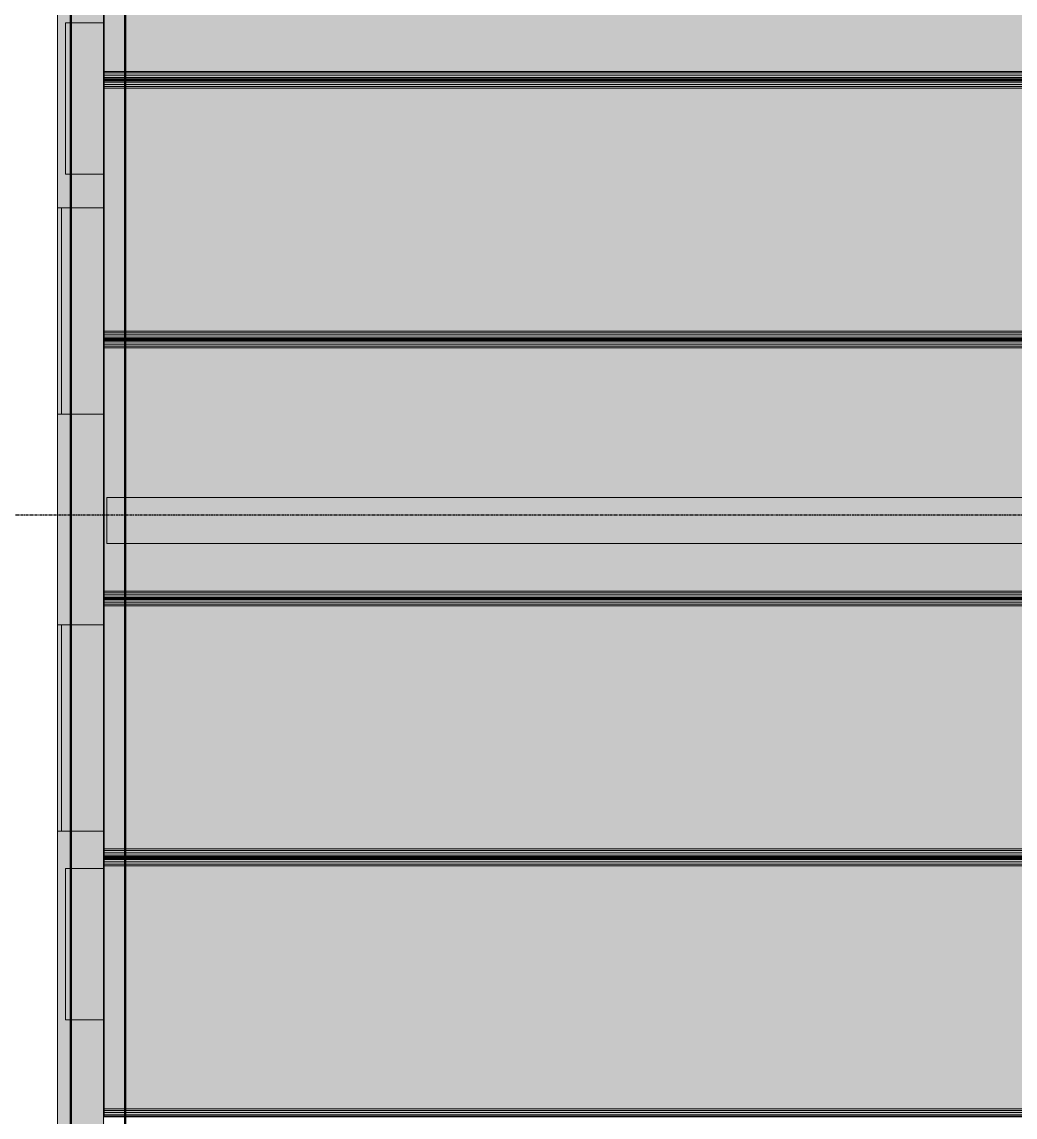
# Model space of a CAD drawing. Header units: inches. Extents: x -15746 to 650, y -81 to 12338.
# Drawn here: x -3838.4 to -3655.3, y 10728.3 to 10930.1 of the extents above; entities that cross this region are included whole.
import ezdxf

# ---------------------------------------------------------------- set-up
doc = ezdxf.new("R2010")
doc.units = ezdxf.units.IN
doc.header["$MEASUREMENT"] = 0
doc.linetypes.add('Grid Line 1_2_', pattern=[0.875, 0.5, -0.125, 0.125, -0.125])
for name, color, linetype, lineweight in [('A-WALL', 113, 'Continuous', 13), ('I-WALL', 2, 'Continuous', 13), ('S-BEAM', 12, 'Continuous', 9), ('S-FNDN', 32, 'Continuous', 13), ('S-GRID', 1, 'Continuous', 9)]:
    doc.layers.add(name, color=color, linetype=linetype, lineweight=lineweight)

# ---------------------------------------------------------------- blocks, each defined once
blk = doc.blocks.new('CTR - 1st Phase - Shell_rvt-1-FRAMING PLAN - 1ST FLOOR')
at = {"layer": 'A-WALL', "lineweight": 5, "transparency": 33554585}
h = blk.add_hatch(color=13, dxfattribs=at)
h.paths.add_polyline_path([(-3829.32, 10011.59), (-3823.32, 10011.59), (-3823.32, 10051.37), (-3829.32, 10051.37), (-3829.32, 10050.65)], flags=0)
h.paths.add_polyline_path([(-3829.32, 10089.39), (-3823.32, 10089.39), (-3823.32, 10127.98), (-3829.32, 10127.98), (-3829.32, 10105.37)], flags=0)
h.paths.add_polyline_path([(-3829.32, 10166), (-3823.32, 10166), (-3823.32, 10167.33), (-3829.32, 10167.33)], flags=0)
h.paths.add_polyline_path([(-3829.32, 10203.45), (-3823.32, 10203.45), (-3823.32, 10242.99), (-3829.32, 10242.99), (-3829.32, 10215.19)], flags=0)
h.paths.add_polyline_path([(-3823.32, 10281.01), (-3823.32, 10363.19), (-3829.32, 10363.19), (-3829.32, 10281.01), (-3823.82, 10281.01)], flags=0)
h.paths.add_polyline_path([(-3824.69, 10391.06), (-3823.32, 10391.06), (-3823.32, 10434.99), (-3829.32, 10434.99), (-3829.32, 10391.06)], flags=0)
h.paths.add_polyline_path([(-3829.32, 10473.01), (-3823.32, 10473.01), (-3823.32, 10473.77), (-3829.32, 10473.77)], flags=0)
h.paths.add_polyline_path([(-3829.32, 10511.79), (-3823.32, 10511.79), (-3823.32, 10588.78), (-3829.32, 10588.78), (-3829.32, 10536.3)], flags=0)
h.paths.add_polyline_path([(-3826.57, 10626.8), (-3823.32, 10626.8), (-3823.32, 10627.18), (-3829.32, 10627.18), (-3829.32, 10626.8)], flags=0)
h.paths.add_polyline_path([(-3823.32, 10665.2), (-3823.32, 10746.19), (-3829.32, 10746.19), (-3829.32, 10665.2), (-3826.87, 10665.2)], flags=0)
h.paths.add_polyline_path([(-3829.32, 10774.06), (-3823.32, 10774.06), (-3823.32, 10780.97), (-3829.32, 10780.97), (-3829.32, 10775.71)], flags=0)
h.paths.add_polyline_path([(-3823.32, 10818.99), (-3823.32, 10857.77), (-3829.32, 10857.77), (-3829.32, 10818.99), (-3828.09, 10818.99)], flags=0)
h.paths.add_polyline_path([(-3829.32, 10895.79), (-3823.32, 10895.79), (-3823.32, 10902.05), (-3829.32, 10902.05)], flags=0)
h.paths.add_polyline_path([(-3823.32, 10929.93), (-3823.32, 10973.54), (-3829.32, 10973.54), (-3829.32, 10929.93), (-3828.98, 10929.93)], flags=0)
h.paths.add_polyline_path([(-3829.32, 11009.66), (-3823.32, 11009.66), (-3823.32, 11011.18), (-3829.32, 11011.18), (-3829.32, 11010.99)], flags=0)
h.paths.add_polyline_path([(-3823.32, 11049.2), (-3823.32, 11049.58), (-3829.32, 11049.58), (-3829.32, 11049.2), (-3824.76, 11049.2)], flags=0)
h.paths.add_polyline_path([(-3823.32, 11087.6), (-3823.32, 11144.15), (-3829.32, 11144.15), (-3829.32, 11087.6), (-3826.28, 11087.6)], flags=0)
h.paths.add_polyline_path([(-3829.32, 11144.33), (-3823.32, 11144.33), (-3823.32, 11151.98), (-3829.32, 11151.98), (-3829.32, 11148.56)], flags=0)
h.paths.add_polyline_path([(-3823.32, 11152.15), (-3823.32, 11164.59), (-3829.32, 11164.59), (-3829.32, 11152.15), (-3827.18, 11152.15)], flags=0)
h.paths.add_polyline_path([(-3823.32, 11394.99), (-3823.32, 11403.15), (-3829.32, 11403.15), (-3829.32, 11394.99)], flags=0)
h.paths.add_polyline_path([(-3823.32, 11403.33), (-3823.32, 11410.98), (-3829.32, 11410.98), (-3829.32, 11403.33), (-3827.87, 11403.33)], flags=0)
h.paths.add_polyline_path([(-3829.32, 11411.15), (-3823.32, 11411.15), (-3823.32, 11429.49), (-3823.82, 11429.49), (-3823.82, 11430.08), (-3829.32, 11430.08), (-3829.32, 11415.99)], flags=0)
h = blk.add_hatch(color=13, dxfattribs=at)
h.paths.add_polyline_path([(-3823.2, 10011.59), (-3823.2, 10051.37), (-3823.32, 10051.37), (-3823.32, 10011.59)], flags=0)
h.paths.add_polyline_path([(-3823.32, 10089.39), (-3823.2, 10089.39), (-3823.2, 10104.54), (-3823.32, 10104.54)], flags=0)
h.paths.add_polyline_path([(-3823.32, 10104.94), (-3823.2, 10104.94), (-3823.2, 10105.37), (-3823.32, 10105.37)], flags=0)
h.paths.add_polyline_path([(-3823.32, 10106.2), (-3823.2, 10106.2), (-3823.2, 10106.63), (-3823.32, 10106.63)], flags=0)
h.paths.add_polyline_path([(-3823.32, 10107.02), (-3823.2, 10107.02), (-3823.2, 10127.98), (-3823.32, 10127.98)], flags=0)
h.paths.add_polyline_path([(-3823.32, 10166), (-3823.2, 10166), (-3823.2, 10167.33), (-3823.32, 10167.33)], flags=0)
h.paths.add_polyline_path([(-3823.2, 10203.45), (-3823.2, 10242.99), (-3823.32, 10242.99), (-3823.32, 10203.45)], flags=0)
h.paths.add_polyline_path([(-3823.32, 10281.01), (-3823.2, 10281.01), (-3823.2, 10296.07), (-3823.32, 10296.07)], flags=0)
h.paths.add_polyline_path([(-3823.32, 10296.47), (-3823.2, 10296.47), (-3823.2, 10296.9), (-3823.32, 10296.9)], flags=0)
h.paths.add_polyline_path([(-3823.32, 10297.73), (-3823.2, 10297.73), (-3823.2, 10298.16), (-3823.32, 10298.16)], flags=0)
h.paths.add_polyline_path([(-3823.2, 10298.55), (-3823.2, 10343.95), (-3823.32, 10343.95), (-3823.32, 10298.55)], flags=0)
h.paths.add_polyline_path([(-3823.2, 10344.35), (-3823.2, 10344.78), (-3823.32, 10344.78), (-3823.32, 10344.35)], flags=0)
h.paths.add_polyline_path([(-3823.32, 10345.61), (-3823.2, 10345.61), (-3823.2, 10346.04), (-3823.32, 10346.04)], flags=0)
h.paths.add_polyline_path([(-3823.2, 10346.43), (-3823.2, 10363.19), (-3823.32, 10363.19), (-3823.32, 10346.43)], flags=0)
h.paths.add_polyline_path([(-3823.2, 10391.06), (-3823.2, 10391.84), (-3823.32, 10391.84), (-3823.32, 10391.06)], flags=0)
h.paths.add_polyline_path([(-3823.32, 10392.23), (-3823.2, 10392.23), (-3823.2, 10392.66), (-3823.32, 10392.66)], flags=0)
h.paths.add_polyline_path([(-3823.32, 10393.49), (-3823.2, 10393.49), (-3823.2, 10393.92), (-3823.32, 10393.92)], flags=0)
h.paths.add_polyline_path([(-3823.2, 10394.32), (-3823.2, 10434.99), (-3823.32, 10434.99), (-3823.32, 10394.32)], flags=0)
h.paths.add_polyline_path([(-3823.2, 10473.01), (-3823.2, 10473.77), (-3823.32, 10473.77), (-3823.32, 10473.01)], flags=0)
h.paths.add_polyline_path([(-3823.32, 10511.79), (-3823.2, 10511.79), (-3823.2, 10535.48), (-3823.32, 10535.48)], flags=0)
h.paths.add_polyline_path([(-3823.2, 10535.87), (-3823.2, 10536.3), (-3823.32, 10536.3), (-3823.32, 10535.87)], flags=0)
h.paths.add_polyline_path([(-3823.32, 10537.14), (-3823.2, 10537.14), (-3823.2, 10537.57), (-3823.32, 10537.57)], flags=0)
h.paths.add_polyline_path([(-3823.2, 10537.96), (-3823.2, 10583.36), (-3823.32, 10583.36), (-3823.32, 10537.96)], flags=0)
h.paths.add_polyline_path([(-3823.32, 10583.76), (-3823.2, 10583.76), (-3823.2, 10584.19), (-3823.32, 10584.19)], flags=0)
h.paths.add_polyline_path([(-3823.32, 10585.02), (-3823.2, 10585.02), (-3823.2, 10585.45), (-3823.32, 10585.45)], flags=0)
h.paths.add_polyline_path([(-3823.2, 10585.84), (-3823.2, 10588.78), (-3823.32, 10588.78), (-3823.32, 10585.84)], flags=0)
h.paths.add_polyline_path([(-3823.32, 10626.8), (-3823.2, 10626.8), (-3823.2, 10627.18), (-3823.32, 10627.18)], flags=0)
h.paths.add_polyline_path([(-3823.2, 10665.2), (-3823.2, 10679.13), (-3823.32, 10679.13), (-3823.32, 10665.2)], flags=0)
h.paths.add_polyline_path([(-3823.32, 10679.52), (-3823.2, 10679.52), (-3823.2, 10679.95), (-3823.32, 10679.95)], flags=0)
h.paths.add_polyline_path([(-3823.32, 10680.78), (-3823.2, 10680.78), (-3823.2, 10681.21), (-3823.32, 10681.21)], flags=0)
h.paths.add_polyline_path([(-3823.2, 10681.61), (-3823.2, 10727.01), (-3823.32, 10727.01), (-3823.32, 10681.61)], flags=0)
h.paths.add_polyline_path([(-3823.32, 10727.4), (-3823.2, 10727.4), (-3823.2, 10727.83), (-3823.32, 10727.83)], flags=0)
h.paths.add_polyline_path([(-3823.32, 10728.67), (-3823.2, 10728.67), (-3823.2, 10729.1), (-3823.32, 10729.1)], flags=0)
h.paths.add_polyline_path([(-3823.2, 10729.49), (-3823.2, 10746.19), (-3823.32, 10746.19), (-3823.32, 10729.49)], flags=0)
h.paths.add_polyline_path([(-3823.2, 10774.06), (-3823.2, 10774.89), (-3823.32, 10774.89), (-3823.32, 10774.06)], flags=0)
h.paths.add_polyline_path([(-3823.2, 10775.28), (-3823.2, 10775.71), (-3823.32, 10775.71), (-3823.32, 10775.28)], flags=0)
h.paths.add_polyline_path([(-3823.32, 10776.55), (-3823.2, 10776.55), (-3823.2, 10776.98), (-3823.32, 10776.98)], flags=0)
h.paths.add_polyline_path([(-3823.2, 10777.37), (-3823.2, 10780.97), (-3823.32, 10780.97), (-3823.32, 10777.37)], flags=0)
h.paths.add_polyline_path([(-3823.2, 10818.99), (-3823.2, 10822.77), (-3823.32, 10822.77), (-3823.32, 10818.99)], flags=0)
h.paths.add_polyline_path([(-3823.32, 10823.17), (-3823.2, 10823.17), (-3823.2, 10823.6), (-3823.32, 10823.6)], flags=0)
h.paths.add_polyline_path([(-3823.32, 10824.08), (-3823.2, 10824.08), (-3823.2, 10824.5), (-3823.32, 10824.5)], flags=0)
h.paths.add_polyline_path([(-3823.32, 10824.9), (-3823.2, 10824.9), (-3823.2, 10857.77), (-3823.32, 10857.77), (-3823.32, 10825.65)], flags=0)
h.paths.add_polyline_path([(-3823.32, 10895.79), (-3823.2, 10895.79), (-3823.2, 10902.05), (-3823.32, 10902.05)], flags=0)
h.paths.add_polyline_path([(-3823.32, 10929.93), (-3823.2, 10929.93), (-3823.2, 10966.06), (-3823.32, 10966.06)], flags=0)
h.paths.add_polyline_path([(-3823.32, 10966.46), (-3823.2, 10966.46), (-3823.2, 10966.89), (-3823.32, 10966.89)], flags=0)
h.paths.add_polyline_path([(-3823.2, 10967.72), (-3823.2, 10968.15), (-3823.32, 10968.15), (-3823.32, 10967.72)], flags=0)
h.paths.add_polyline_path([(-3823.32, 10968.54), (-3823.2, 10968.54), (-3823.2, 10973.54), (-3823.32, 10973.54)], flags=0)
h.paths.add_polyline_path([(-3823.2, 11009.66), (-3823.2, 11011.18), (-3823.32, 11011.18), (-3823.32, 11009.66)], flags=0)
h.paths.add_polyline_path([(-3823.2, 11049.2), (-3823.2, 11049.58), (-3823.32, 11049.58), (-3823.32, 11049.2)], flags=0)
h.paths.add_polyline_path([(-3823.2, 11087.6), (-3823.2, 11109.71), (-3823.32, 11109.71), (-3823.32, 11087.6)], flags=0)
h.paths.add_polyline_path([(-3823.32, 11110.1), (-3823.2, 11110.1), (-3823.2, 11110.53), (-3823.32, 11110.53)], flags=0)
h.paths.add_polyline_path([(-3823.2, 11111.37), (-3823.2, 11111.8), (-3823.32, 11111.8), (-3823.32, 11111.37)], flags=0)
h.paths.add_polyline_path([(-3823.32, 11112.19), (-3823.2, 11112.19), (-3823.2, 11144.15), (-3823.32, 11144.15), (-3823.32, 11121.94)], flags=0)
h.paths.add_polyline_path([(-3823.2, 11144.33), (-3823.2, 11151.98), (-3823.32, 11151.98), (-3823.32, 11144.33)], flags=0)
h.paths.add_polyline_path([(-3823.32, 11152.15), (-3823.2, 11152.15), (-3823.2, 11157.59), (-3823.32, 11157.59)], flags=0)
h.paths.add_polyline_path([(-3823.32, 11157.99), (-3823.2, 11157.99), (-3823.2, 11158.41), (-3823.32, 11158.41)], flags=0)
h.paths.add_polyline_path([(-3823.2, 11159.25), (-3823.2, 11159.68), (-3823.32, 11159.68), (-3823.32, 11159.25)], flags=0)
h.paths.add_polyline_path([(-3823.32, 11160.07), (-3823.2, 11160.07), (-3823.2, 11164.59), (-3823.32, 11164.59)], flags=0)
h.paths.add_polyline_path([(-3823.2, 11394.99), (-3823.2, 11403.15), (-3823.32, 11403.15), (-3823.32, 11394.99)], flags=0)
h.paths.add_polyline_path([(-3823.32, 11403.33), (-3823.2, 11403.33), (-3823.2, 11410.98), (-3823.32, 11410.98), (-3823.32, 11406.9)], flags=0)
h.paths.add_polyline_path([(-3823.32, 11411.15), (-3823.2, 11411.15), (-3823.2, 11429.49), (-3823.32, 11429.49), (-3823.32, 11417.66)], flags=0)
h = blk.add_hatch(color=13, dxfattribs=at)
h.paths.add_polyline_path([(-3823.2, 10104.54), (-3823.2, 10104.94), (-3823.32, 10104.94), (-3823.32, 10104.54)], flags=0)
h.paths.add_polyline_path([(-3823.2, 10106.63), (-3823.2, 10107.02), (-3823.32, 10107.02), (-3823.32, 10106.63)], flags=0)
h.paths.add_polyline_path([(-3823.2, 10296.07), (-3823.2, 10296.47), (-3823.32, 10296.47), (-3823.32, 10296.07)], flags=0)
h.paths.add_polyline_path([(-3823.32, 10298.16), (-3823.2, 10298.16), (-3823.2, 10298.55), (-3823.32, 10298.55)], flags=0)
h.paths.add_polyline_path([(-3823.2, 10343.95), (-3823.2, 10344.35), (-3823.32, 10344.35), (-3823.32, 10343.95)], flags=0)
h.paths.add_polyline_path([(-3823.32, 10346.04), (-3823.2, 10346.04), (-3823.2, 10346.43), (-3823.32, 10346.43)], flags=0)
h.paths.add_polyline_path([(-3823.32, 10391.84), (-3823.2, 10391.84), (-3823.2, 10392.23), (-3823.32, 10392.23)], flags=0)
h.paths.add_polyline_path([(-3823.32, 10393.92), (-3823.2, 10393.92), (-3823.2, 10394.32), (-3823.32, 10394.32)], flags=0)
h.paths.add_polyline_path([(-3823.2, 10535.48), (-3823.2, 10535.87), (-3823.32, 10535.87), (-3823.32, 10535.48)], flags=0)
h.paths.add_polyline_path([(-3823.2, 10537.57), (-3823.2, 10537.96), (-3823.32, 10537.96), (-3823.32, 10537.57)], flags=0)
h.paths.add_polyline_path([(-3823.2, 10583.36), (-3823.2, 10583.76), (-3823.32, 10583.76), (-3823.32, 10583.36)], flags=0)
h.paths.add_polyline_path([(-3823.2, 10585.45), (-3823.2, 10585.84), (-3823.32, 10585.84), (-3823.32, 10585.45)], flags=0)
h.paths.add_polyline_path([(-3823.2, 10679.13), (-3823.2, 10679.52), (-3823.32, 10679.52), (-3823.32, 10679.13)], flags=0)
h.paths.add_polyline_path([(-3823.32, 10681.21), (-3823.2, 10681.21), (-3823.2, 10681.61), (-3823.32, 10681.61)], flags=0)
h.paths.add_polyline_path([(-3823.32, 10727.01), (-3823.2, 10727.01), (-3823.2, 10727.4), (-3823.32, 10727.4)], flags=0)
h.paths.add_polyline_path([(-3823.32, 10729.1), (-3823.2, 10729.1), (-3823.2, 10729.49), (-3823.32, 10729.49)], flags=0)
h.paths.add_polyline_path([(-3823.32, 10774.89), (-3823.2, 10774.89), (-3823.2, 10775.28), (-3823.32, 10775.28)], flags=0)
h.paths.add_polyline_path([(-3823.2, 10776.98), (-3823.2, 10777.37), (-3823.32, 10777.37), (-3823.32, 10776.98)], flags=0)
h.paths.add_polyline_path([(-3823.2, 10822.77), (-3823.2, 10823.17), (-3823.32, 10823.17), (-3823.32, 10822.77)], flags=0)
h.paths.add_polyline_path([(-3823.2, 10824.5), (-3823.2, 10824.9), (-3823.32, 10824.9), (-3823.32, 10824.5)], flags=0)
h.paths.add_polyline_path([(-3823.2, 10966.06), (-3823.2, 10966.46), (-3823.32, 10966.46), (-3823.32, 10966.06)], flags=0)
h.paths.add_polyline_path([(-3823.2, 10968.15), (-3823.2, 10968.54), (-3823.32, 10968.54), (-3823.32, 10968.15)], flags=0)
h.paths.add_polyline_path([(-3823.2, 11109.71), (-3823.2, 11110.1), (-3823.32, 11110.1), (-3823.32, 11109.71)], flags=0)
h.paths.add_polyline_path([(-3823.2, 11111.8), (-3823.2, 11112.19), (-3823.32, 11112.19), (-3823.32, 11111.8)], flags=0)
h.paths.add_polyline_path([(-3823.32, 11157.59), (-3823.2, 11157.59), (-3823.2, 11157.99), (-3823.32, 11157.99)], flags=0)
h.paths.add_polyline_path([(-3823.2, 11159.68), (-3823.2, 11160.07), (-3823.32, 11160.07), (-3823.32, 11159.68)], flags=0)
h = blk.add_hatch(color=13, dxfattribs=at)
h.paths.add_polyline_path([(-3823.2, 10105.37), (-3823.2, 10106.2), (-3823.32, 10106.2), (-3823.32, 10105.37)], flags=0)
h.paths.add_polyline_path([(-3823.2, 10296.9), (-3823.2, 10297.73), (-3823.32, 10297.73), (-3823.32, 10296.9)], flags=0)
h.paths.add_polyline_path([(-3823.32, 10344.78), (-3823.2, 10344.78), (-3823.2, 10345.61), (-3823.32, 10345.61), (-3823.32, 10345.15)], flags=0)
h.paths.add_polyline_path([(-3823.2, 10392.66), (-3823.2, 10393.49), (-3823.32, 10393.49), (-3823.32, 10392.66)], flags=0)
h.paths.add_polyline_path([(-3823.32, 10536.3), (-3823.2, 10536.3), (-3823.2, 10537.14), (-3823.32, 10537.14), (-3823.32, 10536.68)], flags=0)
h.paths.add_polyline_path([(-3823.32, 10584.19), (-3823.2, 10584.19), (-3823.2, 10585.02), (-3823.32, 10585.02), (-3823.32, 10584.56)], flags=0)
h.paths.add_polyline_path([(-3823.32, 10679.95), (-3823.2, 10679.95), (-3823.2, 10680.78), (-3823.32, 10680.78), (-3823.32, 10680.33)], flags=0)
h.paths.add_polyline_path([(-3823.2, 10727.83), (-3823.2, 10728.67), (-3823.32, 10728.67), (-3823.32, 10727.83)], flags=0)
h.paths.add_polyline_path([(-3823.2, 10775.71), (-3823.2, 10776.55), (-3823.32, 10776.55), (-3823.32, 10775.71)], flags=0)
h.paths.add_polyline_path([(-3823.2, 10823.6), (-3823.2, 10823.66), (-3823.32, 10823.66), (-3823.32, 10823.6)], flags=0)
h.paths.add_polyline_path([(-3823.32, 10824.01), (-3823.2, 10824.01), (-3823.2, 10824.08), (-3823.32, 10824.08)], flags=0)
h.paths.add_polyline_path([(-3823.32, 10966.89), (-3823.2, 10966.89), (-3823.2, 10967.72), (-3823.32, 10967.72), (-3823.32, 10967.26)], flags=0)
h.paths.add_polyline_path([(-3823.2, 11110.53), (-3823.2, 11111.37), (-3823.32, 11111.37), (-3823.32, 11110.53)], flags=0)
h.paths.add_polyline_path([(-3823.32, 11158.41), (-3823.2, 11158.41), (-3823.2, 11159.25), (-3823.32, 11159.25), (-3823.32, 11158.79)], flags=0)
h = blk.add_hatch(color=13, dxfattribs=at)
h.paths.add_polyline_path([(-3831.82, 10009.09), (-3829.32, 10009.09), (-3829.32, 10051.37), (-3831.82, 10051.37), (-3831.82, 10011.59)], flags=0)
h.paths.add_polyline_path([(-3830.28, 10089.39), (-3829.32, 10089.39), (-3829.32, 10127.98), (-3831.82, 10127.98), (-3831.82, 10089.39)], flags=0)
h.paths.add_polyline_path([(-3829.32, 10166), (-3829.32, 10167.33), (-3831.82, 10167.33), (-3831.82, 10166), (-3831.22, 10166)], flags=0)
h.paths.add_polyline_path([(-3831.82, 10203.45), (-3829.32, 10203.45), (-3829.32, 10215.19), (-3831.82, 10215.19)], flags=0)
h.paths.add_polyline_path([(-3831.82, 10818.99), (-3829.32, 10818.99), (-3829.32, 10857.77), (-3831.82, 10857.77), (-3831.82, 10825.65)], flags=0)
h.paths.add_polyline_path([(-3831.82, 10895.79), (-3829.32, 10895.79), (-3829.32, 10902.05), (-3830.32, 10902.05), (-3830.32, 10929.93), (-3829.32, 10929.93), (-3829.32, 10973.54), (-3831.82, 10973.54), (-3831.82, 10911.76)], flags=0)
for points in [[(-3829.32, 10902.05), (-3829.32, 10929.93), (-3830.32, 10929.93), (-3830.32, 10902.05)], [(-3823.32, 10902.05), (-3823.32, 10929.93), (-3829.32, 10929.93), (-3829.32, 10902.05), (-3828.76, 10902.05)], [(-3823.32, 10919.01), (-3823.2, 10919.01), (-3823.2, 10919.84), (-3823.32, 10919.84), (-3823.32, 10919.38)], [(-3831.32, 10857.77), (-3829.32, 10857.77), (-3829.32, 10895.79), (-3831.82, 10895.79), (-3831.82, 10857.77)], [(-3823.32, 10857.77), (-3823.32, 10895.79), (-3829.32, 10895.79), (-3829.32, 10857.77), (-3828.4, 10857.77)], [(-3823.32, 10871.12), (-3823.2, 10871.12), (-3823.2, 10871.96), (-3823.32, 10871.96), (-3823.32, 10871.5)], [(-3823.32, 10823.66), (-3823.2, 10823.7), (-3823.2, 10824.01), (-3823.32, 10823.97), (-3823.32, 10823.7)], [(-3829.48, 10780.97), (-3829.32, 10780.97), (-3829.32, 10818.99), (-3831.82, 10818.99), (-3831.82, 10780.97)], [(-3823.32, 10780.97), (-3823.32, 10818.99), (-3829.32, 10818.99), (-3829.32, 10780.97), (-3827.79, 10780.97)], [(-3823.2, 10780.97), (-3823.2, 10818.99), (-3823.32, 10818.99), (-3823.32, 10780.97)], [(-3829.63, 10746.19), (-3829.32, 10746.19), (-3829.32, 10774.06), (-3830.32, 10774.06), (-3830.32, 10746.19)], [(-3827.52, 10746.19), (-3823.32, 10746.19), (-3823.32, 10774.06), (-3829.32, 10774.06), (-3829.32, 10746.19)], [(-3823.2, 10746.19), (-3823.2, 10774.06), (-3823.32, 10774.06), (-3823.32, 10746.19)]]:
    blk.add_hatch(color=13, dxfattribs=at).paths.add_polyline_path(points, flags=0)
h = blk.add_hatch(color=13, dxfattribs=at)
h.paths.add_polyline_path([(-3823.2, 10902.05), (-3823.2, 10918.18), (-3823.32, 10918.18), (-3823.32, 10902.05)], flags=0)
h.paths.add_polyline_path([(-3823.32, 10918.58), (-3823.2, 10918.58), (-3823.2, 10919.01), (-3823.32, 10919.01)], flags=0)
h.paths.add_polyline_path([(-3823.32, 10919.84), (-3823.2, 10919.84), (-3823.2, 10920.27), (-3823.32, 10920.27)], flags=0)
h.paths.add_polyline_path([(-3823.32, 10920.66), (-3823.2, 10920.66), (-3823.2, 10929.93), (-3823.32, 10929.93)], flags=0)
h = blk.add_hatch(color=13, dxfattribs=at)
h.paths.add_polyline_path([(-3823.32, 10918.18), (-3823.2, 10918.18), (-3823.2, 10918.58), (-3823.32, 10918.58)], flags=0)
h.paths.add_polyline_path([(-3823.2, 10920.27), (-3823.2, 10920.66), (-3823.32, 10920.66), (-3823.32, 10920.27)], flags=0)
h = blk.add_hatch(color=13, dxfattribs=at)
h.paths.add_polyline_path([(-3823.32, 10857.77), (-3823.2, 10857.77), (-3823.2, 10870.3), (-3823.32, 10870.3)], flags=0)
h.paths.add_polyline_path([(-3823.2, 10870.69), (-3823.2, 10871.12), (-3823.32, 10871.12), (-3823.32, 10870.69)], flags=0)
h.paths.add_polyline_path([(-3823.2, 10871.96), (-3823.2, 10872.39), (-3823.32, 10872.39), (-3823.32, 10871.96)], flags=0)
h.paths.add_polyline_path([(-3823.32, 10872.78), (-3823.2, 10872.78), (-3823.2, 10895.79), (-3823.32, 10895.79)], flags=0)
h = blk.add_hatch(color=13, dxfattribs=at)
h.paths.add_polyline_path([(-3823.32, 10870.3), (-3823.2, 10870.3), (-3823.2, 10870.69), (-3823.32, 10870.69)], flags=0)
h.paths.add_polyline_path([(-3823.2, 10872.39), (-3823.2, 10872.78), (-3823.32, 10872.78), (-3823.32, 10872.39)], flags=0)
h = blk.add_hatch(color=13, dxfattribs=at)
h.paths.add_polyline_path([(-3831.82, 10215.19), (-3829.32, 10215.19), (-3829.32, 10242.99), (-3831.82, 10242.99), (-3831.82, 10222.87)], flags=0)
h.paths.add_polyline_path([(-3829.32, 10281.01), (-3829.32, 10363.19), (-3830.32, 10363.19), (-3830.32, 10391.06), (-3829.32, 10391.06), (-3829.32, 10434.99), (-3831.82, 10434.99), (-3831.82, 10281.01), (-3831.55, 10281.01)], flags=0)
h.paths.add_polyline_path([(-3831.82, 10473.01), (-3829.32, 10473.01), (-3829.32, 10473.77), (-3831.82, 10473.77)], flags=0)
h.paths.add_polyline_path([(-3831.82, 10511.79), (-3829.32, 10511.79), (-3829.32, 10588.78), (-3831.82, 10588.78), (-3831.82, 10567.32)], flags=0)
h.paths.add_polyline_path([(-3830.12, 10626.8), (-3829.32, 10626.8), (-3829.32, 10627.18), (-3831.82, 10627.18), (-3831.82, 10626.8)], flags=0)
h.paths.add_polyline_path([(-3831.82, 10665.2), (-3829.32, 10665.2), (-3829.32, 10746.19), (-3830.32, 10746.19), (-3830.32, 10774.06), (-3829.32, 10774.06), (-3829.32, 10780.97), (-3831.82, 10780.97), (-3831.82, 10739.54)], flags=0)
at = {"layer": 'A-WALL', "color": 253}
for p, q in [((-3831.82, 11002.11), (-3831.82, 10818.99)), ((-3823.2, 10920.66), (-3823.2, 10920.27)), ((-3823.2, 10920.27), (-3823.2, 10920.66)), ((-3823.2, 10919.84), (-3823.2, 10919.46)), ((-3823.2, 10919.46), (-3823.2, 10919.84)), ((-3823.2, 10919.38), (-3823.2, 10919.01)), ((-3823.2, 10919.01), (-3823.2, 10919.38)), ((-3823.2, 10918.58), (-3823.2, 10918.18)), ((-3823.2, 10918.18), (-3823.2, 10918.58)), ((-3823.2, 10872.39), (-3823.2, 10872.78)), ((-3823.2, 10872.78), (-3823.2, 10872.39)), ((-3823.2, 10871.58), (-3823.2, 10871.96)), ((-3823.2, 10871.96), (-3823.2, 10871.58)), ((-3823.2, 10871.12), (-3823.2, 10871.5)), ((-3823.2, 10871.5), (-3823.2, 10871.12)), ((-3823.2, 10870.3), (-3823.2, 10870.69)), ((-3823.2, 10870.69), (-3823.2, 10870.3)), ((-3823.2, 10824.9), (-3823.2, 10824.5)), ((-3823.2, 10824.08), (-3823.2, 10824.01)), ((-3823.2, 10823.97), (-3823.2, 10823.7)), ((-3823.2, 10823.66), (-3823.2, 10823.6)), ((-3823.2, 10823.17), (-3823.2, 10822.77)), ((-3831.82, 10818.99), (-3831.82, 10215.19)), ((-3831.82, 10818.99), (-3829.32, 10818.99)), ((-3823.2, 10777.37), (-3823.2, 10776.98)), ((-3823.2, 10776.55), (-3823.2, 10776.17)), ((-3823.2, 10776.09), (-3823.2, 10775.71)), ((-3823.2, 10775.28), (-3823.2, 10774.89)), ((-3823.2, 10729.49), (-3823.2, 10729.1)), ((-3823.2, 10728.67), (-3823.2, 10728.29))]:
    blk.add_line(p, q, dxfattribs=at)
at = {"layer": 'A-WALL', "color": 9}
for p, q in [((-3829.32, 11002.11), (-3829.32, 10818.99)), ((-3829.32, 10203.45), (-3829.32, 10973.54)), ((-3823.2, 10920.66), (-3823.2, 10966.06)), ((-3823.2, 10920.27), (-3823.2, 10920.66)), ((-3823.2, 10919.46), (-3823.2, 10920.27)), ((-3823.2, 10918.58), (-3823.2, 10919.38)), ((-3823.2, 10918.18), (-3823.2, 10918.58)), ((-3823.2, 10872.78), (-3823.2, 10918.18)), ((-3823.2, 10872.39), (-3823.2, 10872.78)), ((-3823.2, 10871.58), (-3823.2, 10872.39)), ((-3823.2, 10870.69), (-3823.2, 10871.5)), ((-3823.2, 10870.3), (-3823.2, 10870.69)), ((-3823.2, 10824.9), (-3823.2, 10870.3)), ((-3823.2, 10824.5), (-3823.2, 10824.9)), ((-3823.2, 10824.01), (-3823.2, 10824.5)), ((-3823.2, 10823.7), (-3823.2, 10823.97)), ((-3823.2, 10823.17), (-3823.2, 10823.66)), ((-3823.2, 10822.77), (-3823.2, 10823.17)), ((-3823.2, 10777.37), (-3823.2, 10822.77)), ((-3829.32, 10818.99), (-3829.32, 10215.19)), ((-3823.2, 10776.98), (-3823.2, 10777.37)), ((-3823.2, 10776.17), (-3823.2, 10776.98)), ((-3823.2, 10775.28), (-3823.2, 10776.09)), ((-3823.2, 10774.89), (-3823.2, 10775.28)), ((-3823.2, 10729.49), (-3823.2, 10774.89)), ((-3823.2, 10729.1), (-3823.2, 10729.49)), ((-3823.2, 10728.29), (-3823.2, 10729.1))]:
    blk.add_line(p, q, dxfattribs=at)
at = {"layer": 'A-WALL', "color": 33}
for p, q in [((-3831.82, 10895.79), (-3831.82, 10973.54)), ((-3823.2, 10966.06), (-3823.2, 10929.93)), ((-3830.32, 10929.93), (-3830.32, 10902.05)), ((-3830.32, 10902.05), (-3830.32, 10929.93)), ((-3830.32, 10929.93), (-3829.32, 10929.93)), ((-3829.32, 10929.93), (-3830.32, 10929.93)), ((-3829.32, 10929.93), (-3823.32, 10929.93)), ((-3823.32, 10929.93), (-3829.32, 10929.93)), ((-3823.32, 10929.93), (-3823.2, 10929.93)), ((-3823.2, 10929.93), (-3823.32, 10929.93)), ((-3823.2, 10929.93), (-3823.2, 10920.66)), ((-3823.2, 10920.66), (-3823.2, 10929.93)), ((-3823.2, 10920.66), (-3823.2, 10920.27)), ((-3823.2, 10920.27), (-3823.2, 10919.84)), ((-3823.2, 10919.84), (-3823.2, 10920.27)), ((-3823.2, 10919.84), (-3823.2, 10919.46)), ((-3823.2, 10919.38), (-3823.2, 10919.01)), ((-3823.2, 10919.01), (-3823.2, 10918.58)), ((-3823.2, 10918.58), (-3823.2, 10919.01)), ((-3823.2, 10918.58), (-3823.2, 10918.18)), ((-3823.2, 10918.18), (-3823.2, 10902.05)), ((-3823.2, 10902.05), (-3823.2, 10918.18)), ((-3829.32, 10902.05), (-3830.32, 10902.05)), ((-3829.32, 10902.05), (-3830.32, 10902.05)), ((-3823.32, 10902.05), (-3829.32, 10902.05)), ((-3823.32, 10902.05), (-3829.32, 10902.05)), ((-3823.2, 10902.05), (-3823.32, 10902.05)), ((-3823.2, 10902.05), (-3823.32, 10902.05)), ((-3823.2, 10902.05), (-3823.2, 10895.79)), ((-3831.82, 10895.79), (-3831.82, 10857.77)), ((-3831.82, 10857.77), (-3831.82, 10895.79)), ((-3831.07, 10895.79), (-3831.82, 10895.79)), ((-3829.32, 10895.79), (-3831.82, 10895.79)), ((-3831.07, 10857.77), (-3831.07, 10895.79)), ((-3831.07, 10895.79), (-3831.07, 10857.77)), ((-3831.07, 10895.79), (-3829.32, 10895.79)), ((-3829.32, 10895.79), (-3823.32, 10895.79)), ((-3823.32, 10895.79), (-3829.32, 10895.79)), ((-3823.32, 10895.79), (-3823.2, 10895.79)), ((-3823.2, 10895.79), (-3823.32, 10895.79)), ((-3823.2, 10872.78), (-3823.2, 10895.79)), ((-3823.2, 10895.79), (-3823.2, 10872.78)), ((-3823.2, 10872.78), (-3823.2, 10872.39)), ((-3823.2, 10871.96), (-3823.2, 10872.39)), ((-3823.2, 10872.39), (-3823.2, 10871.96)), ((-3823.2, 10871.96), (-3823.2, 10871.58)), ((-3823.2, 10871.5), (-3823.2, 10871.12)), ((-3823.2, 10870.69), (-3823.2, 10871.12)), ((-3823.2, 10871.12), (-3823.2, 10870.69)), ((-3823.2, 10870.69), (-3823.2, 10870.3)), ((-3823.2, 10857.77), (-3823.2, 10870.3)), ((-3823.2, 10870.3), (-3823.2, 10857.77)), ((-3831.82, 10818.99), (-3831.82, 10857.77)), ((-3831.82, 10857.77), (-3829.32, 10857.77)), ((-3831.07, 10857.77), (-3831.82, 10857.77)), ((-3829.32, 10857.77), (-3831.07, 10857.77)), ((-3829.32, 10857.77), (-3823.32, 10857.77)), ((-3823.32, 10857.77), (-3829.32, 10857.77)), ((-3823.32, 10857.77), (-3823.2, 10857.77)), ((-3823.2, 10857.77), (-3823.32, 10857.77)), ((-3823.2, 10857.77), (-3823.2, 10824.9)), ((-3823.2, 10824.5), (-3823.2, 10824.08)), ((-3823.2, 10823.6), (-3823.2, 10823.17)), ((-3823.2, 10822.77), (-3823.2, 10818.99)), ((-3831.82, 10818.99), (-3831.82, 10780.97)), ((-3831.82, 10780.97), (-3831.82, 10818.99)), ((-3829.32, 10818.99), (-3831.82, 10818.99)), ((-3831.07, 10780.97), (-3831.07, 10818.99)), ((-3831.07, 10818.99), (-3831.07, 10780.97)), ((-3829.32, 10818.99), (-3823.32, 10818.99)), ((-3823.32, 10818.99), (-3829.32, 10818.99)), ((-3823.32, 10818.99), (-3823.2, 10818.99)), ((-3823.2, 10818.99), (-3823.32, 10818.99)), ((-3823.2, 10780.97), (-3823.2, 10818.99)), ((-3823.2, 10818.99), (-3823.2, 10780.97)), ((-3831.82, 10665.2), (-3831.82, 10780.97)), ((-3831.82, 10780.97), (-3829.32, 10780.97)), ((-3831.07, 10780.97), (-3831.82, 10780.97)), ((-3829.32, 10780.97), (-3831.07, 10780.97)), ((-3829.32, 10780.97), (-3823.32, 10780.97)), ((-3823.32, 10780.97), (-3829.32, 10780.97)), ((-3823.32, 10780.97), (-3823.2, 10780.97)), ((-3823.2, 10780.97), (-3823.32, 10780.97)), ((-3823.2, 10780.97), (-3823.2, 10777.37)), ((-3823.2, 10776.98), (-3823.2, 10776.55)), ((-3823.2, 10775.71), (-3823.2, 10775.28)), ((-3823.2, 10774.89), (-3823.2, 10774.06)), ((-3830.32, 10774.06), (-3830.32, 10746.19)), ((-3830.32, 10746.19), (-3830.32, 10774.06)), ((-3830.32, 10774.06), (-3829.32, 10774.06)), ((-3829.32, 10774.06), (-3830.32, 10774.06)), ((-3829.32, 10774.06), (-3823.32, 10774.06)), ((-3823.32, 10774.06), (-3829.32, 10774.06)), ((-3823.32, 10774.06), (-3823.2, 10774.06)), ((-3823.2, 10774.06), (-3823.32, 10774.06)), ((-3823.2, 10774.06), (-3823.2, 10746.19)), ((-3823.2, 10746.19), (-3823.2, 10774.06)), ((-3829.32, 10746.19), (-3830.32, 10746.19)), ((-3829.32, 10746.19), (-3830.32, 10746.19)), ((-3823.32, 10746.19), (-3829.32, 10746.19)), ((-3823.32, 10746.19), (-3829.32, 10746.19)), ((-3823.2, 10746.19), (-3823.32, 10746.19)), ((-3823.2, 10746.19), (-3823.32, 10746.19)), ((-3823.2, 10746.19), (-3823.2, 10729.49)), ((-3823.2, 10729.1), (-3823.2, 10728.67))]:
    blk.add_line(p, q, dxfattribs=at)
at = {"layer": 'A-WALL', "color": 23}
for p, q in [((-3823.2, 10929.93), (-3823.2, 10920.66)), ((-3823.2, 10920.27), (-3823.2, 10919.84)), ((-3823.2, 10919.01), (-3823.2, 10918.58)), ((-3823.2, 10918.18), (-3823.2, 10902.05)), ((-3831.82, 10857.77), (-3831.82, 10895.79)), ((-3823.2, 10895.79), (-3823.2, 10872.78)), ((-3823.2, 10872.39), (-3823.2, 10871.96)), ((-3823.2, 10871.12), (-3823.2, 10870.69)), ((-3823.2, 10870.3), (-3823.2, 10857.77)), ((-3831.82, 10780.97), (-3831.82, 10818.99)), ((-3831.07, 10818.99), (-3831.82, 10818.99)), ((-3829.32, 10818.99), (-3831.82, 10818.99)), ((-3831.07, 10818.99), (-3829.32, 10818.99)), ((-3823.2, 10818.99), (-3823.2, 10780.97)), ((-3823.2, 10774.06), (-3823.2, 10746.19))]:
    blk.add_line(p, q, dxfattribs=at)
blk = doc.blocks.new('CTR - 1st Phase - Common Walls_rvt-1-FRAMING PLAN - 1ST FLOOR')
at = {"layer": 'I-WALL', "lineweight": 5, "transparency": 33554585}
for points in [[(-3819.32, 10833.94), (-3819.32, 10842.44), (-3822.72, 10842.44), (-3822.72, 10833.94)], [(-3495.32, 10833.94), (-3495.32, 10839.17), (-3493.32, 10839.17), (-3493.32, 10842.44), (-3819.32, 10842.44), (-3819.32, 10833.94), (-3531.71, 10833.94)]]:
    blk.add_hatch(color=8, dxfattribs=at).paths.add_polyline_path(points, flags=0)
at = {"layer": 'I-WALL', "color": 253}
for p, q in [((-3822.72, 10842.44), (-3819.32, 10842.44)), ((-3822.72, 10842.44), (-3822.72, 10833.94)), ((-3819.32, 10842.44), (-3493.32, 10842.44)), ((-3819.32, 10833.94), (-3822.72, 10833.94)), ((-3495.32, 10833.94), (-3819.32, 10833.94))]:
    blk.add_line(p, q, dxfattribs=at)
at = {"layer": 'I-WALL', "color": 9}
for p, q in [((-3819.32, 10842.44), (-3822.72, 10842.44)), ((-3822.72, 10833.94), (-3822.72, 10842.44)), ((-3493.32, 10842.44), (-3819.32, 10842.44)), ((-3822.72, 10833.94), (-3819.32, 10833.94)), ((-3819.32, 10833.94), (-3495.32, 10833.94))]:
    blk.add_line(p, q, dxfattribs=at)
blk = doc.blocks.new('034100 - Precast Structural Concrete - Solid Plank - 12_-1875238-FRAMING PLAN - 1ST FLOOR')
at = {"layer": 'S-BEAM', "transparency": 33554483}
h = blk.add_hatch(color=256, dxfattribs=at)
h.paths.add_polyline_path([(331, 23.52), (7, 23.52), (7, 23.09), (331, 23.09)], flags=0)
h.paths.add_polyline_path([(313.53, 22.7), (7, 22.7), (7, 13.66), (331, 13.66), (331, 22.7)], flags=0)
h.paths.add_polyline_path([(331, 5.16), (5, 5.16), (5, -22.7), (331, -22.7)], flags=0)
h.paths.add_polyline_path([(331, -23.09), (5, -23.09), (5, -23.52), (331, -23.52)], flags=0)
for points in [[(331, 23.59), (7, 23.59), (7, 23.52), (331, 23.52)], [(313.53, 23.09), (7, 23.09), (7, 22.7), (331, 22.7), (331, 23.09)], [(331, 23.59), (331, 23.52), (334.88, 23.52), (334.88, 23.59)], [(331, 23.09), (331, 22.7), (334.88, 22.7), (334.88, 23.09)], [(313.53, -22.7), (5, -22.7), (5, -23.09), (331, -23.09), (331, -22.7)], [(313.53, -23.52), (5, -23.52), (5, -23.9), (331, -23.9), (331, -23.52)], [(334.4, -22.7), (331, -22.7), (331, -23.09), (334.88, -23.09), (334.88, -22.7)], [(331, -23.52), (331, -23.9), (334.88, -23.9), (334.88, -23.52)], [(331, -23.9), (331, -23.94), (334.88, -23.9)]]:
    blk.add_hatch(color=256, dxfattribs=at).paths.add_polyline_path(points, flags=0)
h = blk.add_hatch(color=256, dxfattribs=at)
h.paths.add_polyline_path([(334.88, 23.52), (331, 23.52), (331, 23.09), (334.88, 23.09)], flags=0)
h.paths.add_polyline_path([(331, 22.7), (331, 13.66), (334.4, 13.66), (334.4, 5.16), (331, 5.16), (331, -22.7), (334.88, -22.7), (334.88, 22.7)], flags=0)
h.paths.add_polyline_path([(331, -23.09), (331, -23.52), (334.88, -23.52), (334.88, -23.09), (334.4, -23.09)], flags=0)
at = {"layer": 'S-BEAM'}
for p, q in [((331, 23.94), (7, 23.94)), ((331, 23.9), (7, 23.9)), ((7, 23.76), (331, 23.76)), ((331, 23.76), (7, 23.76)), ((7, 23.52), (331, 23.52)), ((331, 23.09), (7, 23.09)), ((331, 23.09), (7, 23.09)), ((331, 22.7), (7, 22.7)), ((331, 22.4), (7, 22.4)), ((335, 23.94), (331, 23.94)), ((335, 23.9), (331, 23.9)), ((331, 23.76), (335, 23.76)), ((335, 23.76), (331, 23.76)), ((331, 23.52), (335, 23.52)), ((335, 23.09), (331, 23.09)), ((335, 23.09), (331, 23.09)), ((335, 22.7), (331, 22.7)), ((335, 22.4), (331, 22.4)), ((335, 23.9), (335, 23.94)), ((335, 23.76), (335, 23.9)), ((335, 23.9), (335, 23.76)), ((335, 23.52), (335, 23.76)), ((335, 23.76), (335, 23.63)), ((335, 23.59), (335, 22.7)), ((335, -23.52), (335, 23.52)), ((335, 22.7), (335, 23.09)), ((335, 23.09), (335, 22.7)), ((335, 22.7), (335, 22.4)), ((335, 22.4), (335, -22.4)), ((331, -22.4), (5, -22.4)), ((331, -22.7), (5, -22.7)), ((331, -23.09), (5, -23.09)), ((331, -23.09), (5, -23.09)), ((331, -23.52), (5, -23.52)), ((331, -23.76), (5, -23.76)), ((331, -23.76), (5, -23.76)), ((331, -23.9), (5, -23.9)), ((331, -23.94), (5, -23.94)), ((335, -22.4), (331, -22.4)), ((335, -22.7), (331, -22.7)), ((335, -23.09), (331, -23.09)), ((335, -23.09), (331, -23.09)), ((335, -23.52), (331, -23.52)), ((335, -23.76), (331, -23.76)), ((335, -23.76), (331, -23.76)), ((335, -23.9), (331, -23.9)), ((335, -23.94), (331, -23.94)), ((335, -22.4), (335, -22.7)), ((335, -22.7), (335, -23.09)), ((335, -23.09), (335, -22.7)), ((335, -22.7), (335, -23.76)), ((335, -23.9), (335, -23.52)), ((335, -23.76), (335, -23.9)), ((335, -23.94), (335, -23.9))]:
    blk.add_line(p, q, dxfattribs=at)
blk = doc.blocks.new('034100 - Precast Structural Concrete - Solid Plank - 12_-V44-FRAMING PLAN - 1ST FLOOR')
at = {"layer": 'S-BEAM', "transparency": 33554483}
for points in [[(331, 23.9), (5, 23.9), (5, 23.52), (331, 23.52)], [(331, 23.09), (5, 23.09), (5, 22.7), (331, 22.7)], [(331, 23.94), (331, 23.9), (334.88, 23.94)], [(331, 23.9), (331, 23.52), (334.88, 23.52), (334.88, 23.9)], [(331, 23.09), (331, 22.7), (334.88, 22.7), (334.88, 23.09)]]:
    blk.add_hatch(color=256, dxfattribs=at).paths.add_polyline_path(points, flags=0)
h = blk.add_hatch(color=256, dxfattribs=at)
h.paths.add_polyline_path([(331, 23.52), (5, 23.52), (5, 23.09), (331, 23.09)], flags=0)
h.paths.add_polyline_path([(313.53, 22.7), (5, 22.7), (5, -17.48), (16.98, -17.48), (16.98, -22.7), (331, -22.7), (331, 22.7)], flags=0)
h.paths.add_polyline_path([(16.98, -23.09), (16.98, -23.52), (331, -23.52), (331, -23.09), (43.39, -23.09)], flags=0)
h = blk.add_hatch(color=256, dxfattribs=at)
h.paths.add_polyline_path([(331, 23.52), (331, 23.09), (334.88, 23.09), (334.88, 23.52)], flags=0)
h.paths.add_polyline_path([(331, 22.7), (331, -22.7), (334.88, -22.7), (334.88, 22.7)], flags=0)
h.paths.add_polyline_path([(331, -23.09), (331, -23.52), (334.88, -23.52), (334.88, -23.09)], flags=0)
at = {"layer": 'S-BEAM'}
for p, q in [((331, 23.94), (5, 23.94)), ((331, 23.9), (5, 23.9)), ((5, 23.76), (331, 23.76)), ((331, 23.76), (5, 23.76)), ((5, 23.52), (331, 23.52)), ((331, 23.09), (5, 23.09)), ((331, 23.09), (5, 23.09)), ((331, 22.7), (5, 22.7)), ((331, 22.4), (5, 22.4)), ((335, 23.94), (331, 23.94)), ((335, 23.9), (331, 23.9)), ((331, 23.76), (335, 23.76)), ((335, 23.76), (331, 23.76)), ((331, 23.52), (335, 23.52)), ((335, 23.09), (331, 23.09)), ((335, 23.09), (331, 23.09)), ((335, 22.7), (331, 22.7)), ((335, 22.4), (331, 22.4)), ((335, 23.9), (335, 23.94)), ((335, 23.52), (335, 23.9)), ((335, 23.9), (335, 23.76)), ((335, 23.76), (335, 22.7)), ((335, -23.52), (335, 23.52)), ((335, 22.7), (335, 23.09)), ((335, 23.09), (335, 22.7)), ((335, 22.7), (335, 22.4)), ((335, 22.4), (335, -22.4))]:
    blk.add_line(p, q, dxfattribs=at)
blk = doc.blocks.new('034100 - Precast Structural Concrete - Solid Plank - 12_-V42-FRAMING PLAN - 1ST FLOOR')
at = {"layer": 'S-BEAM', "transparency": 33554483}
for points in [[(43.39, 23.9), (5, 23.9), (5, 23.52), (331, 23.52), (331, 23.9), (313.53, 23.9)], [(313.53, 23.09), (5, 23.09), (5, 22.7), (331, 22.7), (331, 23.09), (330.41, 23.09)], [(334.88, 23.9), (331, 23.9), (331, 23.52), (334.88, 23.52)], [(331, 23.09), (331, 22.7), (334.88, 22.7), (334.88, 23.09)], [(313.53, -22.7), (5, -22.7), (5, -23.09), (331, -23.09), (331, -22.7)], [(331, -23.52), (5, -23.52), (5, -23.9), (331, -23.9)], [(331, -22.7), (331, -23.09), (334.88, -23.09), (334.88, -22.7)], [(331, -23.52), (331, -23.9), (334.88, -23.9), (334.88, -23.52)], [(331, -23.9), (331, -23.94), (334.88, -23.9)]]:
    blk.add_hatch(color=256, dxfattribs=at).paths.add_polyline_path(points, flags=0)
h = blk.add_hatch(color=256, dxfattribs=at)
h.paths.add_polyline_path([(43.39, 23.52), (5, 23.52), (5, 23.09), (331, 23.09), (331, 23.52), (313.53, 23.52)], flags=0)
h.paths.add_polyline_path([(331, 22.7), (5, 22.7), (5, -22.7), (331, -22.7), (331, 13.79)], flags=0)
h.paths.add_polyline_path([(43.39, -23.09), (5, -23.09), (5, -23.52), (331, -23.52), (331, -23.09), (313.53, -23.09)], flags=0)
h = blk.add_hatch(color=256, dxfattribs=at)
h.paths.add_polyline_path([(331, 23.52), (331, 23.09), (334.88, 23.09), (334.88, 23.52)], flags=0)
h.paths.add_polyline_path([(331, 22.7), (331, -22.7), (334.88, -22.7), (334.88, 22.7)], flags=0)
h.paths.add_polyline_path([(334.88, -23.09), (331, -23.09), (331, -23.52), (334.88, -23.52)], flags=0)
at = {"layer": 'S-BEAM'}
for p, q in [((331, 23.94), (5, 23.94)), ((331, 23.9), (5, 23.9)), ((5, 23.76), (331, 23.76)), ((331, 23.76), (5, 23.76)), ((5, 23.52), (331, 23.52)), ((331, 23.09), (5, 23.09)), ((331, 23.09), (5, 23.09)), ((331, 22.7), (5, 22.7)), ((331, 22.4), (5, 22.4)), ((335, 23.94), (331, 23.94)), ((335, 23.9), (331, 23.9)), ((331, 23.76), (335, 23.76)), ((335, 23.76), (331, 23.76)), ((331, 23.52), (335, 23.52)), ((335, 23.09), (331, 23.09)), ((335, 23.09), (331, 23.09)), ((335, 22.7), (331, 22.7)), ((335, 22.4), (331, 22.4)), ((335, 23.9), (335, 23.94)), ((335, 23.52), (335, 23.9)), ((335, 23.9), (335, 23.76)), ((335, 23.76), (335, 22.7)), ((335, -23.52), (335, 23.52)), ((335, 22.7), (335, 23.09)), ((335, 23.09), (335, 22.7)), ((335, 22.7), (335, 22.4)), ((335, 22.4), (335, -22.4)), ((331, -22.4), (5, -22.4)), ((331, -22.7), (5, -22.7)), ((331, -23.09), (5, -23.09)), ((331, -23.09), (5, -23.09)), ((331, -23.52), (5, -23.52)), ((331, -23.76), (5, -23.76)), ((331, -23.76), (5, -23.76)), ((331, -23.9), (5, -23.9)), ((331, -23.94), (5, -23.94)), ((335, -22.4), (331, -22.4)), ((335, -22.7), (331, -22.7)), ((335, -23.09), (331, -23.09)), ((335, -23.09), (331, -23.09)), ((335, -23.52), (331, -23.52)), ((335, -23.76), (331, -23.76)), ((335, -23.76), (331, -23.76)), ((335, -23.9), (331, -23.9)), ((335, -23.94), (331, -23.94)), ((335, -22.4), (335, -22.7)), ((335, -22.7), (335, -23.09)), ((335, -23.09), (335, -22.7)), ((335, -22.7), (335, -23.76)), ((335, -23.9), (335, -23.52)), ((335, -23.76), (335, -23.9)), ((335, -23.94), (335, -23.9))]:
    blk.add_line(p, q, dxfattribs=at)
blk = doc.blocks.new('034100 - Precast Structural Concrete - Solid Plank - 12_-V45-FRAMING PLAN - 1ST FLOOR')
at = {"layer": 'S-BEAM', "transparency": 33554483}
for points in [[(40.39, 23.9), (4, 23.9), (4, 23.52), (328, 23.52), (328, 23.9), (310.53, 23.9)], [(310.53, 23.09), (4, 23.09), (4, 22.7), (328, 22.7), (328, 23.09)], [(328, 23.94), (328, 23.9), (331.88, 23.94)], [(328, 23.9), (328, 23.52), (331.88, 23.52), (331.88, 23.9)], [(328, 23.09), (328, 22.7), (331.88, 22.7), (331.88, 23.09)], [(310.53, -22.7), (4, -22.7), (4, -23.09), (328, -23.09), (328, -22.7)], [(4, -23.52), (4, -23.59), (328, -23.59), (328, -23.52), (40.39, -23.52)], [(310.53, -23.63), (40.39, -23.63), (40.39, -23.9), (328, -23.9), (328, -23.63)], [(328, -22.7), (328, -23.09), (331.88, -23.09), (331.88, -22.7)], [(328, -23.52), (328, -23.59), (331.88, -23.59), (331.88, -23.52)], [(328, -23.63), (328, -23.9), (331.88, -23.9), (331.88, -23.63)], [(328, -23.9), (328, -23.94), (331.88, -23.9)]]:
    blk.add_hatch(color=256, dxfattribs=at).paths.add_polyline_path(points, flags=0)
h = blk.add_hatch(color=256, dxfattribs=at)
h.paths.add_polyline_path([(328, 23.52), (4, 23.52), (4, 23.09), (328, 23.09)], flags=0)
h.paths.add_polyline_path([(4, 22.7), (4, -22.7), (328, -22.7), (328, 22.7), (40.39, 22.7)], flags=0)
h.paths.add_polyline_path([(328, -23.09), (4, -23.09), (4, -23.52), (328, -23.52)], flags=0)
h = blk.add_hatch(color=256, dxfattribs=at)
h.paths.add_polyline_path([(328, 23.52), (328, 23.09), (331.88, 23.09), (331.88, 23.52)], flags=0)
h.paths.add_polyline_path([(331.88, 22.7), (328, 22.7), (328, -22.7), (331.88, -22.7), (331.88, 19.11)], flags=0)
h.paths.add_polyline_path([(331.88, -23.09), (328, -23.09), (328, -23.52), (331.88, -23.52)], flags=0)
at = {"layer": 'S-BEAM'}
for p, q in [((328, 23.94), (4, 23.94)), ((328, 23.9), (4, 23.9)), ((4, 23.76), (328, 23.76)), ((328, 23.76), (4, 23.76)), ((4, 23.52), (328, 23.52)), ((328, 23.09), (4, 23.09)), ((328, 23.09), (4, 23.09)), ((328, 22.7), (4, 22.7)), ((328, 22.4), (4, 22.4)), ((332, 23.94), (328, 23.94)), ((332, 23.9), (328, 23.9)), ((328, 23.76), (332, 23.76)), ((332, 23.76), (328, 23.76)), ((328, 23.52), (332, 23.52)), ((332, 23.09), (328, 23.09)), ((332, 23.09), (328, 23.09)), ((332, 22.7), (328, 22.7)), ((332, 22.4), (328, 22.4)), ((332, 23.9), (332, 23.94)), ((332, 23.52), (332, 23.9)), ((332, 23.9), (332, 23.76)), ((332, 23.76), (332, 22.7)), ((332, -23.52), (332, 23.52)), ((332, 22.7), (332, 23.09)), ((332, 23.09), (332, 22.7)), ((332, 22.7), (332, 22.4)), ((332, 22.4), (332, -22.4)), ((328, -22.4), (4, -22.4)), ((328, -22.7), (4, -22.7)), ((328, -23.09), (4, -23.09)), ((328, -23.09), (4, -23.09)), ((328, -23.52), (4, -23.52)), ((328, -23.76), (4, -23.76)), ((328, -23.76), (4, -23.76)), ((328, -23.9), (4, -23.9)), ((328, -23.94), (4, -23.94)), ((332, -22.4), (328, -22.4)), ((332, -22.7), (328, -22.7)), ((332, -23.09), (328, -23.09)), ((332, -23.09), (328, -23.09)), ((332, -23.52), (328, -23.52)), ((332, -23.76), (328, -23.76)), ((332, -23.76), (328, -23.76)), ((332, -23.9), (328, -23.9)), ((332, -23.94), (328, -23.94)), ((332, -22.4), (332, -22.7)), ((332, -22.7), (332, -23.09)), ((332, -23.09), (332, -22.7)), ((332, -22.7), (332, -23.59)), ((332, -23.76), (332, -23.52)), ((332, -23.63), (332, -23.76)), ((332, -23.76), (332, -23.9)), ((332, -23.9), (332, -23.76)), ((332, -23.94), (332, -23.9))]:
    blk.add_line(p, q, dxfattribs=at)
blk = doc.blocks.new('034100 - Precast Structural Concrete - Solid Plank - 12_-1871143-FRAMING PLAN - 1ST FLOOR')
at = {"layer": 'S-BEAM', "transparency": 33554483}
for points in [[(328, 23.9), (4, 23.9), (4, 23.52), (328, 23.52)], [(328, 23.09), (4, 23.09), (4, 22.7), (328, 22.7)], [(331.88, 23.9), (328, 23.9), (328, 23.52), (331.88, 23.52)], [(328, 23.09), (328, 22.7), (331.88, 22.7), (331.88, 23.09)], [(310.53, -22.7), (4, -22.7), (4, -23.09), (328, -23.09), (328, -22.7)], [(4, -23.52), (4, -23.9), (328, -23.9), (328, -23.52), (40.39, -23.52)], [(328, -22.7), (328, -23.09), (331.88, -23.09), (331.88, -22.7)], [(328, -23.52), (328, -23.9), (331.88, -23.9), (331.88, -23.52)], [(328, -23.9), (328, -23.94), (331.88, -23.9)]]:
    blk.add_hatch(color=256, dxfattribs=at).paths.add_polyline_path(points, flags=0)
h = blk.add_hatch(color=256, dxfattribs=at)
h.paths.add_polyline_path([(328, 23.52), (4, 23.52), (4, 23.09), (328, 23.09)], flags=0)
h.paths.add_polyline_path([(40.39, 22.7), (4, 22.7), (4, -22.7), (328, -22.7), (328, 22.7), (310.53, 22.7)], flags=0)
h.paths.add_polyline_path([(40.39, -23.09), (4, -23.09), (4, -23.52), (328, -23.52), (328, -23.09), (310.53, -23.09)], flags=0)
h = blk.add_hatch(color=256, dxfattribs=at)
h.paths.add_polyline_path([(331.88, 23.52), (328, 23.52), (328, 23.09), (331.88, 23.09)], flags=0)
h.paths.add_polyline_path([(328, 22.7), (328, -22.7), (331.88, -22.7), (331.88, 22.7)], flags=0)
h.paths.add_polyline_path([(331.88, -23.09), (328, -23.09), (328, -23.52), (331.88, -23.52)], flags=0)
at = {"layer": 'S-BEAM'}
for p, q in [((328, 23.9), (4, 23.9)), ((4, 23.76), (328, 23.76)), ((328, 23.76), (4, 23.76)), ((4, 23.52), (328, 23.52)), ((328, 23.09), (4, 23.09)), ((328, 23.09), (4, 23.09)), ((328, 22.7), (4, 22.7)), ((328, 22.4), (4, 22.4)), ((332, 23.9), (328, 23.9)), ((328, 23.76), (332, 23.76)), ((332, 23.76), (328, 23.76)), ((328, 23.52), (332, 23.52)), ((332, 23.09), (328, 23.09)), ((332, 23.09), (328, 23.09)), ((332, 22.7), (328, 22.7)), ((332, 22.4), (328, 22.4)), ((332, 23.9), (332, 23.94)), ((332, 23.52), (332, 23.9)), ((332, 23.9), (332, 23.76)), ((332, 23.76), (332, 22.7)), ((332, -23.52), (332, 23.52)), ((332, 22.7), (332, 23.09)), ((332, 23.09), (332, 22.7)), ((332, 22.7), (332, 22.4)), ((332, 22.4), (332, -22.4)), ((328, -22.4), (4, -22.4)), ((328, -22.7), (4, -22.7)), ((328, -23.09), (4, -23.09)), ((328, -23.09), (4, -23.09)), ((328, -23.52), (4, -23.52)), ((328, -23.76), (4, -23.76)), ((328, -23.76), (4, -23.76)), ((328, -23.9), (4, -23.9)), ((328, -23.94), (4, -23.94)), ((332, -22.4), (328, -22.4)), ((332, -22.7), (328, -22.7)), ((332, -23.09), (328, -23.09)), ((332, -23.09), (328, -23.09)), ((332, -23.52), (328, -23.52)), ((332, -23.76), (328, -23.76)), ((332, -23.76), (328, -23.76)), ((332, -23.9), (328, -23.9)), ((332, -23.94), (328, -23.94)), ((332, -22.4), (332, -22.7)), ((332, -22.7), (332, -23.09)), ((332, -23.09), (332, -22.7)), ((332, -22.7), (332, -23.76)), ((332, -23.9), (332, -23.52)), ((332, -23.76), (332, -23.9)), ((332, -23.94), (332, -23.9))]:
    blk.add_line(p, q, dxfattribs=at)

msp = doc.modelspace()

# ---------------------------------------------------------------- linework, layer by layer
at = {"layer": 'S-FNDN', "lineweight": 50}
for p, q in [((-3829.32374, 9899.1894), (-3829.32374, 12087.1894)), ((-3819.32374, 11542.9894), (-3819.32374, 9901.1894))]:
    msp.add_line(p, q, dxfattribs=at)
at = {"layer": 'S-FNDN'}
msp.add_line((-3823.32374, 9897.1894), (-3823.32374, 11550.9894), dxfattribs=at)
at = {"layer": 'S-GRID', "linetype": 'Grid Line 1_2_', "lineweight": 30}
msp.add_line((-1814.20638, 10839.1894), (-4076.95, 10839.1894), dxfattribs=at)

# ---------------------------------------------------------------- block references
at = {"lineweight": 5}
for name in ['CTR - 1st Phase - Shell_rvt-1-FRAMING PLAN - 1ST FLOOR', 'CTR - 1st Phase - Common Walls_rvt-1-FRAMING PLAN - 1ST FLOOR']:
    msp.add_blockref(name, (0, 0), dxfattribs=at)
at = {"layer": 'S-BEAM', "rotation": 180}
for name, p in [('034100 - Precast Structural Concrete - Solid Plank - 12_-V44-FRAMING PLAN - 1ST FLOOR', (-3488.32374, 10943.36305)), ('034100 - Precast Structural Concrete - Solid Plank - 12_-V42-FRAMING PLAN - 1ST FLOOR', (-3488.32374, 10895.48116)), ('034100 - Precast Structural Concrete - Solid Plank - 12_-1875238-FRAMING PLAN - 1ST FLOOR', (-3488.32374, 10847.59927)), ('034100 - Precast Structural Concrete - Solid Plank - 12_-V45-FRAMING PLAN - 1ST FLOOR', (-3491.32374, 10800.07171)), ('034100 - Precast Structural Concrete - Solid Plank - 12_-1871143-FRAMING PLAN - 1ST FLOOR', (-3491.32374, 10752.18982))]:
    msp.add_blockref(name, p, dxfattribs=at)

doc.saveas('drawing.dxf')
